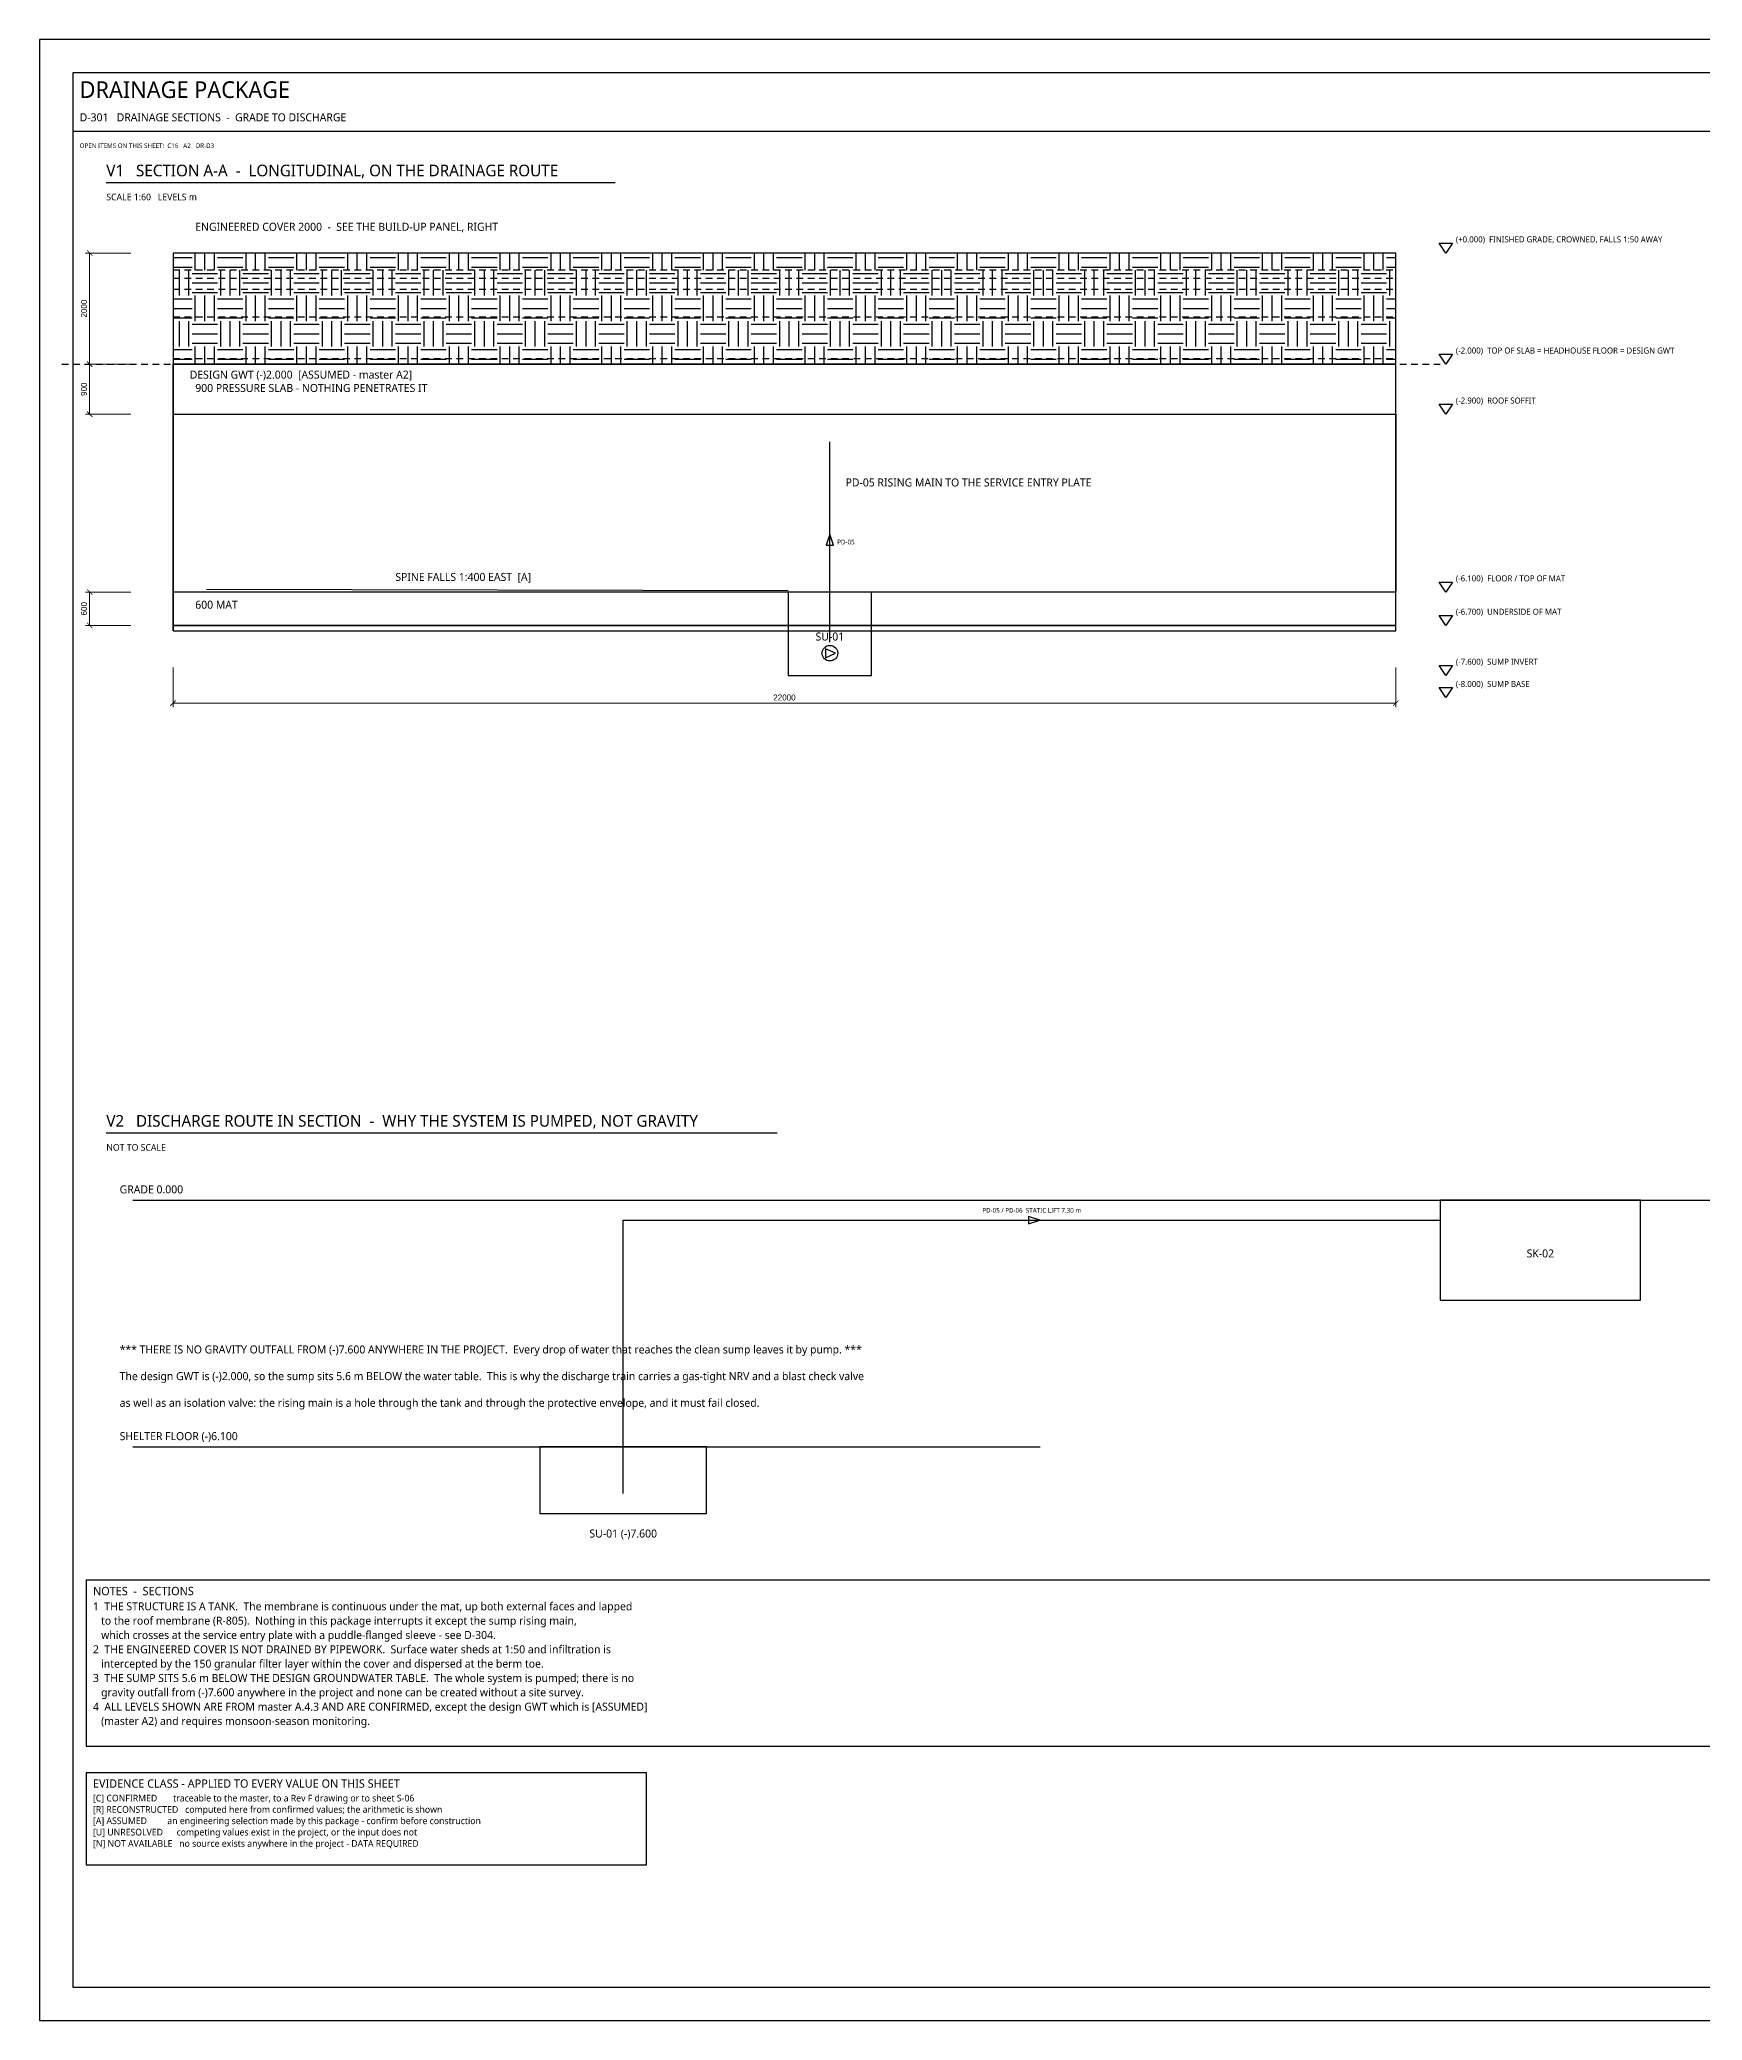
# Model space of a CAD drawing. Header units: millimetres. Extents: x 0 to 841, y 0 to 594.
# Drawn here: x 0 to 499, y 0 to 594 of the extents above; entities that cross this region are included whole.
import ezdxf
from ezdxf.enums import TextEntityAlignment as Align

# ---------------------------------------------------------------- set-up
doc = ezdxf.new("R2010")
doc.units = ezdxf.units.MM
for name, color, linetype in [('A-FIN-WET', 30, 'Continuous'), ('M-CALLOUT', 2, 'Continuous'), ('M-EXISTING', 8, 'Continuous'), ('M-FLAG', 1, 'Continuous'), ('M-STRUCT', 7, 'Continuous'), ('M-TEXT', 7, 'Continuous'), ('M-TITLE', 7, 'Continuous'), ('M-WATERPROOF', 30, 'Continuous'), ('P-DRAIN-RISING', 2, 'Continuous'), ('P-EQUIP', 2, 'Continuous'), ('P-FLOW', 1, 'Continuous'), ('S-DIM', 4, 'Continuous'), ('S-EXISTING', 8, 'Continuous'), ('S-LEVEL', 4, 'Continuous'), ('S-NOTE', 7, 'Continuous'), ('S-TEXT', 7, 'Continuous'), ('S-TITLE', 7, 'Continuous')]:
    doc.layers.add(name, color=color, linetype=linetype)
doc.styles.add('OpenSans', font='OpenSans-Regular.ttf')
doc.dimstyles.new('SC-DIM', dxfattribs={"dimtxt": 1.8, "dimasz": 1.6, "dimexe": 1.2, "dimexo": 1, "dimgap": 0.8, "dimtad": 1, "dimdec": 0, "dimblk": 'ARCHTICK', "dimcen": 2.5, "dimclrd": 4, "dimclre": 4, "dimclrt": 4, "dimazin": 3, "dimtfac": 1, "dimtmove": 0, "dimatfit": 3, "dimlwd": 13, "dimlwe": 13})

# ---------------------------------------------------------------- blocks, each defined once
blk = doc.blocks.new('PUMP')
at = {"layer": 'P-EQUIP'}
blk.add_lwpolyline([(-1.5, -1.5), (1.9, 0), (-1.5, 1.5)], close=True, dxfattribs=at)
blk.add_circle((0, 0), 2.6, dxfattribs=at)
blk = doc.blocks.new('_ARCHTICK')
at = {"color": 0, "linetype": 'BYBLOCK', "const_width": 0.15}
blk.add_lwpolyline([(-0.5, -0.5), (0.5, 0.5)], dxfattribs=at)
blk = doc.blocks.new('LEVELMK')
at = {"layer": 'S-LEVEL'}
blk.add_lwpolyline([(0, 0), (-2, 3), (2, 3), (0, 0)], close=True, dxfattribs=at)

msp = doc.modelspace()

# ---------------------------------------------------------------- hatches: boundary and pattern name
at = {"layer": 'S-EXISTING'}
h = msp.add_hatch(dxfattribs=at)
h.set_pattern_fill('EARTH', scale=1.2)
h.paths.add_polyline_path([(40, 496.667), (406.667, 496.667), (406.667, 530), (40, 530)])

# ---------------------------------------------------------------- linework, layer by layer
at = {"layer": 'A-FIN-WET'}
msp.add_lwpolyline([(50, 429.217), (224.467, 428.75)], dxfattribs=at)
at = {"layer": 'M-EXISTING'}
for p, q in [((40, 525), (42, 525)), ((43.4, 525), (45.4, 525)), ((46.8, 525), (48.8, 525)), ((50.2, 525), (52.2, 525)), ((53.6, 525), (55.6, 525)), ((57, 525), (59, 525)), ((60.4, 525), (62.4, 525)), ((63.8, 525), (65.8, 525)), ((67.2, 525), (69.2, 525)), ((70.6, 525), (72.6, 525)), ((74, 525), (76, 525)), ((77.4, 525), (79.4, 525)), ((80.8, 525), (82.8, 525)), ((84.2, 525), (86.2, 525)), ((87.6, 525), (89.6, 525)), ((91, 525), (93, 525)), ((94.4, 525), (96.4, 525)), ((97.8, 525), (99.8, 525)), ((101.2, 525), (103.2, 525)), ((104.6, 525), (106.6, 525)), ((108, 525), (110, 525)), ((111.4, 525), (113.4, 525)), ((114.8, 525), (116.8, 525)), ((118.2, 525), (120.2, 525)), ((121.6, 525), (123.6, 525)), ((125, 525), (127, 525)), ((128.4, 525), (130.4, 525)), ((131.8, 525), (133.8, 525)), ((135.2, 525), (137.2, 525)), ((138.6, 525), (140.6, 525)), ((142, 525), (144, 525)), ((145.4, 525), (147.4, 525)), ((148.8, 525), (150.8, 525)), ((152.2, 525), (154.2, 525)), ((155.6, 525), (157.6, 525)), ((159, 525), (161, 525)), ((162.4, 525), (164.4, 525)), ((165.8, 525), (167.8, 525)), ((169.2, 525), (171.2, 525)), ((172.6, 525), (174.6, 525)), ((176, 525), (178, 525)), ((179.4, 525), (181.4, 525)), ((182.8, 525), (184.8, 525)), ((186.2, 525), (188.2, 525)), ((189.6, 525), (191.6, 525)), ((193, 525), (195, 525)), ((196.4, 525), (198.4, 525)), ((199.8, 525), (201.8, 525)), ((203.2, 525), (205.2, 525)), ((206.6, 525), (208.6, 525)), ((210, 525), (212, 525)), ((213.4, 525), (215.4, 525)), ((216.8, 525), (218.8, 525)), ((220.2, 525), (222.2, 525)), ((223.6, 525), (225.6, 525)), ((227, 525), (229, 525)), ((230.4, 525), (232.4, 525)), ((233.8, 525), (235.8, 525)), ((237.2, 525), (239.2, 525)), ((240.6, 525), (242.6, 525)), ((244, 525), (246, 525)), ((247.4, 525), (249.4, 525)), ((250.8, 525), (252.8, 525)), ((254.2, 525), (256.2, 525)), ((257.6, 525), (259.6, 525)), ((261, 525), (263, 525)), ((264.4, 525), (266.4, 525)), ((267.8, 525), (269.8, 525)), ((271.2, 525), (273.2, 525)), ((274.6, 525), (276.6, 525)), ((278, 525), (280, 525)), ((281.4, 525), (283.4, 525)), ((284.8, 525), (286.8, 525)), ((288.2, 525), (290.2, 525)), ((291.6, 525), (293.6, 525)), ((295, 525), (297, 525)), ((298.4, 525), (300.4, 525)), ((301.8, 525), (303.8, 525)), ((305.2, 525), (307.2, 525)), ((308.6, 525), (310.6, 525)), ((312, 525), (314, 525)), ((315.4, 525), (317.4, 525)), ((318.8, 525), (320.8, 525)), ((322.2, 525), (324.2, 525)), ((325.6, 525), (327.6, 525)), ((329, 525), (331, 525)), ((332.4, 525), (334.4, 525)), ((335.8, 525), (337.8, 525)), ((339.2, 525), (341.2, 525)), ((342.6, 525), (344.6, 525)), ((346, 525), (348, 525)), ((349.4, 525), (351.4, 525)), ((352.8, 525), (354.8, 525)), ((356.2, 525), (358.2, 525)), ((359.6, 525), (361.6, 525)), ((363, 525), (365, 525)), ((366.4, 525), (368.4, 525)), ((369.8, 525), (371.8, 525)), ((373.2, 525), (375.2, 525)), ((376.6, 525), (378.6, 525)), ((380, 525), (382, 525)), ((383.4, 525), (385.4, 525)), ((386.8, 525), (388.8, 525)), ((390.2, 525), (392.2, 525)), ((393.6, 525), (395.6, 525)), ((397, 525), (399, 525)), ((400.4, 525), (402.4, 525)), ((403.8, 525), (405.8, 525)), ((40, 522.5), (42, 522.5)), ((40, 519.167), (42, 519.167)), ((43.4, 522.5), (45.4, 522.5)), ((43.4, 519.167), (45.4, 519.167)), ((46.8, 522.5), (48.8, 522.5)), ((46.8, 519.167), (48.8, 519.167)), ((50.2, 522.5), (52.2, 522.5)), ((50.2, 519.167), (52.2, 519.167)), ((53.6, 522.5), (55.6, 522.5)), ((53.6, 519.167), (55.6, 519.167)), ((57, 522.5), (59, 522.5)), ((57, 519.167), (59, 519.167)), ((60.4, 522.5), (62.4, 522.5)), ((60.4, 519.167), (62.4, 519.167)), ((63.8, 522.5), (65.8, 522.5)), ((63.8, 519.167), (65.8, 519.167)), ((67.2, 522.5), (69.2, 522.5)), ((67.2, 519.167), (69.2, 519.167)), ((70.6, 522.5), (72.6, 522.5)), ((70.6, 519.167), (72.6, 519.167)), ((74, 522.5), (76, 522.5)), ((74, 519.167), (76, 519.167)), ((77.4, 522.5), (79.4, 522.5)), ((77.4, 519.167), (79.4, 519.167)), ((80.8, 522.5), (82.8, 522.5)), ((80.8, 519.167), (82.8, 519.167)), ((84.2, 522.5), (86.2, 522.5)), ((84.2, 519.167), (86.2, 519.167)), ((87.6, 522.5), (89.6, 522.5)), ((87.6, 519.167), (89.6, 519.167)), ((91, 522.5), (93, 522.5)), ((91, 519.167), (93, 519.167)), ((94.4, 522.5), (96.4, 522.5)), ((94.4, 519.167), (96.4, 519.167)), ((97.8, 522.5), (99.8, 522.5)), ((97.8, 519.167), (99.8, 519.167)), ((101.2, 522.5), (103.2, 522.5)), ((101.2, 519.167), (103.2, 519.167)), ((104.6, 522.5), (106.6, 522.5)), ((104.6, 519.167), (106.6, 519.167)), ((108, 522.5), (110, 522.5)), ((108, 519.167), (110, 519.167)), ((111.4, 522.5), (113.4, 522.5)), ((111.4, 519.167), (113.4, 519.167)), ((114.8, 522.5), (116.8, 522.5)), ((114.8, 519.167), (116.8, 519.167)), ((118.2, 522.5), (120.2, 522.5)), ((118.2, 519.167), (120.2, 519.167)), ((121.6, 522.5), (123.6, 522.5)), ((121.6, 519.167), (123.6, 519.167)), ((125, 522.5), (127, 522.5)), ((125, 519.167), (127, 519.167)), ((128.4, 522.5), (130.4, 522.5)), ((128.4, 519.167), (130.4, 519.167)), ((131.8, 522.5), (133.8, 522.5)), ((131.8, 519.167), (133.8, 519.167)), ((135.2, 522.5), (137.2, 522.5)), ((135.2, 519.167), (137.2, 519.167)), ((138.6, 522.5), (140.6, 522.5)), ((138.6, 519.167), (140.6, 519.167)), ((142, 522.5), (144, 522.5)), ((142, 519.167), (144, 519.167)), ((145.4, 522.5), (147.4, 522.5)), ((145.4, 519.167), (147.4, 519.167)), ((148.8, 522.5), (150.8, 522.5)), ((148.8, 519.167), (150.8, 519.167)), ((152.2, 522.5), (154.2, 522.5)), ((152.2, 519.167), (154.2, 519.167)), ((155.6, 522.5), (157.6, 522.5)), ((155.6, 519.167), (157.6, 519.167)), ((159, 522.5), (161, 522.5)), ((159, 519.167), (161, 519.167)), ((162.4, 522.5), (164.4, 522.5)), ((162.4, 519.167), (164.4, 519.167)), ((165.8, 522.5), (167.8, 522.5)), ((165.8, 519.167), (167.8, 519.167)), ((169.2, 522.5), (171.2, 522.5)), ((169.2, 519.167), (171.2, 519.167)), ((172.6, 522.5), (174.6, 522.5)), ((172.6, 519.167), (174.6, 519.167)), ((176, 522.5), (178, 522.5)), ((176, 519.167), (178, 519.167)), ((179.4, 522.5), (181.4, 522.5)), ((179.4, 519.167), (181.4, 519.167)), ((182.8, 522.5), (184.8, 522.5)), ((182.8, 519.167), (184.8, 519.167)), ((186.2, 522.5), (188.2, 522.5)), ((186.2, 519.167), (188.2, 519.167)), ((189.6, 522.5), (191.6, 522.5)), ((189.6, 519.167), (191.6, 519.167)), ((193, 522.5), (195, 522.5)), ((193, 519.167), (195, 519.167)), ((196.4, 522.5), (198.4, 522.5)), ((196.4, 519.167), (198.4, 519.167)), ((199.8, 522.5), (201.8, 522.5)), ((199.8, 519.167), (201.8, 519.167)), ((203.2, 522.5), (205.2, 522.5)), ((203.2, 519.167), (205.2, 519.167)), ((206.6, 522.5), (208.6, 522.5)), ((206.6, 519.167), (208.6, 519.167)), ((210, 522.5), (212, 522.5)), ((210, 519.167), (212, 519.167)), ((213.4, 522.5), (215.4, 522.5)), ((213.4, 519.167), (215.4, 519.167)), ((216.8, 522.5), (218.8, 522.5)), ((216.8, 519.167), (218.8, 519.167)), ((220.2, 522.5), (222.2, 522.5)), ((220.2, 519.167), (222.2, 519.167)), ((223.6, 522.5), (225.6, 522.5)), ((223.6, 519.167), (225.6, 519.167)), ((227, 522.5), (229, 522.5)), ((227, 519.167), (229, 519.167)), ((230.4, 522.5), (232.4, 522.5)), ((230.4, 519.167), (232.4, 519.167)), ((233.8, 522.5), (235.8, 522.5)), ((233.8, 519.167), (235.8, 519.167)), ((237.2, 522.5), (239.2, 522.5)), ((237.2, 519.167), (239.2, 519.167)), ((240.6, 522.5), (242.6, 522.5)), ((240.6, 519.167), (242.6, 519.167)), ((244, 522.5), (246, 522.5)), ((244, 519.167), (246, 519.167)), ((247.4, 522.5), (249.4, 522.5)), ((247.4, 519.167), (249.4, 519.167)), ((250.8, 522.5), (252.8, 522.5)), ((250.8, 519.167), (252.8, 519.167)), ((254.2, 522.5), (256.2, 522.5)), ((254.2, 519.167), (256.2, 519.167)), ((257.6, 522.5), (259.6, 522.5)), ((257.6, 519.167), (259.6, 519.167)), ((261, 522.5), (263, 522.5)), ((261, 519.167), (263, 519.167)), ((264.4, 522.5), (266.4, 522.5)), ((264.4, 519.167), (266.4, 519.167)), ((267.8, 522.5), (269.8, 522.5)), ((267.8, 519.167), (269.8, 519.167)), ((271.2, 522.5), (273.2, 522.5)), ((271.2, 519.167), (273.2, 519.167)), ((274.6, 522.5), (276.6, 522.5)), ((274.6, 519.167), (276.6, 519.167)), ((278, 522.5), (280, 522.5)), ((278, 519.167), (280, 519.167)), ((281.4, 522.5), (283.4, 522.5)), ((281.4, 519.167), (283.4, 519.167)), ((284.8, 522.5), (286.8, 522.5)), ((284.8, 519.167), (286.8, 519.167)), ((288.2, 522.5), (290.2, 522.5)), ((288.2, 519.167), (290.2, 519.167)), ((291.6, 522.5), (293.6, 522.5)), ((291.6, 519.167), (293.6, 519.167)), ((295, 522.5), (297, 522.5)), ((295, 519.167), (297, 519.167)), ((298.4, 522.5), (300.4, 522.5)), ((298.4, 519.167), (300.4, 519.167)), ((301.8, 522.5), (303.8, 522.5)), ((301.8, 519.167), (303.8, 519.167)), ((305.2, 522.5), (307.2, 522.5)), ((305.2, 519.167), (307.2, 519.167)), ((308.6, 522.5), (310.6, 522.5)), ((308.6, 519.167), (310.6, 519.167)), ((312, 522.5), (314, 522.5)), ((312, 519.167), (314, 519.167)), ((315.4, 522.5), (317.4, 522.5)), ((315.4, 519.167), (317.4, 519.167)), ((318.8, 522.5), (320.8, 522.5)), ((318.8, 519.167), (320.8, 519.167)), ((322.2, 522.5), (324.2, 522.5)), ((322.2, 519.167), (324.2, 519.167)), ((325.6, 522.5), (327.6, 522.5)), ((325.6, 519.167), (327.6, 519.167)), ((329, 522.5), (331, 522.5)), ((329, 519.167), (331, 519.167)), ((332.4, 522.5), (334.4, 522.5)), ((332.4, 519.167), (334.4, 519.167)), ((335.8, 522.5), (337.8, 522.5)), ((335.8, 519.167), (337.8, 519.167)), ((339.2, 522.5), (341.2, 522.5)), ((339.2, 519.167), (341.2, 519.167)), ((342.6, 522.5), (344.6, 522.5)), ((342.6, 519.167), (344.6, 519.167)), ((346, 522.5), (348, 522.5)), ((346, 519.167), (348, 519.167)), ((349.4, 522.5), (351.4, 522.5)), ((349.4, 519.167), (351.4, 519.167)), ((352.8, 522.5), (354.8, 522.5)), ((352.8, 519.167), (354.8, 519.167)), ((356.2, 522.5), (358.2, 522.5)), ((356.2, 519.167), (358.2, 519.167)), ((359.6, 522.5), (361.6, 522.5)), ((359.6, 519.167), (361.6, 519.167)), ((363, 522.5), (365, 522.5)), ((363, 519.167), (365, 519.167)), ((366.4, 522.5), (368.4, 522.5)), ((366.4, 519.167), (368.4, 519.167)), ((369.8, 522.5), (371.8, 522.5)), ((369.8, 519.167), (371.8, 519.167)), ((373.2, 522.5), (375.2, 522.5)), ((373.2, 519.167), (375.2, 519.167)), ((376.6, 522.5), (378.6, 522.5)), ((376.6, 519.167), (378.6, 519.167)), ((380, 522.5), (382, 522.5)), ((380, 519.167), (382, 519.167)), ((383.4, 522.5), (385.4, 522.5)), ((383.4, 519.167), (385.4, 519.167)), ((386.8, 522.5), (388.8, 522.5)), ((386.8, 519.167), (388.8, 519.167)), ((390.2, 522.5), (392.2, 522.5)), ((390.2, 519.167), (392.2, 519.167)), ((393.6, 522.5), (395.6, 522.5)), ((393.6, 519.167), (395.6, 519.167)), ((397, 522.5), (399, 522.5)), ((397, 519.167), (399, 519.167)), ((400.4, 522.5), (402.4, 522.5)), ((400.4, 519.167), (402.4, 519.167)), ((403.8, 522.5), (405.8, 522.5)), ((403.8, 519.167), (405.8, 519.167)), ((40, 510.833), (42, 510.833)), ((43.4, 510.833), (45.4, 510.833)), ((46.8, 510.833), (48.8, 510.833)), ((50.2, 510.833), (52.2, 510.833)), ((53.6, 510.833), (55.6, 510.833)), ((57, 510.833), (59, 510.833)), ((60.4, 510.833), (62.4, 510.833)), ((63.8, 510.833), (65.8, 510.833)), ((67.2, 510.833), (69.2, 510.833)), ((70.6, 510.833), (72.6, 510.833)), ((74, 510.833), (76, 510.833)), ((77.4, 510.833), (79.4, 510.833)), ((80.8, 510.833), (82.8, 510.833)), ((84.2, 510.833), (86.2, 510.833)), ((87.6, 510.833), (89.6, 510.833)), ((91, 510.833), (93, 510.833)), ((94.4, 510.833), (96.4, 510.833)), ((97.8, 510.833), (99.8, 510.833)), ((101.2, 510.833), (103.2, 510.833)), ((104.6, 510.833), (106.6, 510.833)), ((108, 510.833), (110, 510.833)), ((111.4, 510.833), (113.4, 510.833)), ((114.8, 510.833), (116.8, 510.833)), ((118.2, 510.833), (120.2, 510.833)), ((121.6, 510.833), (123.6, 510.833)), ((125, 510.833), (127, 510.833)), ((128.4, 510.833), (130.4, 510.833)), ((131.8, 510.833), (133.8, 510.833)), ((135.2, 510.833), (137.2, 510.833)), ((138.6, 510.833), (140.6, 510.833)), ((142, 510.833), (144, 510.833)), ((145.4, 510.833), (147.4, 510.833)), ((148.8, 510.833), (150.8, 510.833)), ((152.2, 510.833), (154.2, 510.833)), ((155.6, 510.833), (157.6, 510.833)), ((159, 510.833), (161, 510.833)), ((162.4, 510.833), (164.4, 510.833)), ((165.8, 510.833), (167.8, 510.833)), ((169.2, 510.833), (171.2, 510.833)), ((172.6, 510.833), (174.6, 510.833)), ((176, 510.833), (178, 510.833)), ((179.4, 510.833), (181.4, 510.833)), ((182.8, 510.833), (184.8, 510.833)), ((186.2, 510.833), (188.2, 510.833)), ((189.6, 510.833), (191.6, 510.833)), ((193, 510.833), (195, 510.833)), ((196.4, 510.833), (198.4, 510.833)), ((199.8, 510.833), (201.8, 510.833)), ((203.2, 510.833), (205.2, 510.833)), ((206.6, 510.833), (208.6, 510.833)), ((210, 510.833), (212, 510.833)), ((213.4, 510.833), (215.4, 510.833)), ((216.8, 510.833), (218.8, 510.833)), ((220.2, 510.833), (222.2, 510.833)), ((223.6, 510.833), (225.6, 510.833)), ((227, 510.833), (229, 510.833)), ((230.4, 510.833), (232.4, 510.833)), ((233.8, 510.833), (235.8, 510.833)), ((237.2, 510.833), (239.2, 510.833)), ((240.6, 510.833), (242.6, 510.833)), ((244, 510.833), (246, 510.833)), ((247.4, 510.833), (249.4, 510.833)), ((250.8, 510.833), (252.8, 510.833)), ((254.2, 510.833), (256.2, 510.833)), ((257.6, 510.833), (259.6, 510.833)), ((261, 510.833), (263, 510.833)), ((264.4, 510.833), (266.4, 510.833)), ((267.8, 510.833), (269.8, 510.833)), ((271.2, 510.833), (273.2, 510.833)), ((274.6, 510.833), (276.6, 510.833)), ((278, 510.833), (280, 510.833)), ((281.4, 510.833), (283.4, 510.833)), ((284.8, 510.833), (286.8, 510.833)), ((288.2, 510.833), (290.2, 510.833)), ((291.6, 510.833), (293.6, 510.833)), ((295, 510.833), (297, 510.833)), ((298.4, 510.833), (300.4, 510.833)), ((301.8, 510.833), (303.8, 510.833)), ((305.2, 510.833), (307.2, 510.833)), ((308.6, 510.833), (310.6, 510.833)), ((312, 510.833), (314, 510.833)), ((315.4, 510.833), (317.4, 510.833)), ((318.8, 510.833), (320.8, 510.833)), ((322.2, 510.833), (324.2, 510.833)), ((325.6, 510.833), (327.6, 510.833)), ((329, 510.833), (331, 510.833)), ((332.4, 510.833), (334.4, 510.833)), ((335.8, 510.833), (337.8, 510.833)), ((339.2, 510.833), (341.2, 510.833)), ((342.6, 510.833), (344.6, 510.833)), ((346, 510.833), (348, 510.833)), ((349.4, 510.833), (351.4, 510.833)), ((352.8, 510.833), (354.8, 510.833)), ((356.2, 510.833), (358.2, 510.833)), ((359.6, 510.833), (361.6, 510.833)), ((363, 510.833), (365, 510.833)), ((366.4, 510.833), (368.4, 510.833)), ((369.8, 510.833), (371.8, 510.833)), ((373.2, 510.833), (375.2, 510.833)), ((376.6, 510.833), (378.6, 510.833)), ((380, 510.833), (382, 510.833)), ((383.4, 510.833), (385.4, 510.833)), ((386.8, 510.833), (388.8, 510.833)), ((390.2, 510.833), (392.2, 510.833)), ((393.6, 510.833), (395.6, 510.833)), ((397, 510.833), (399, 510.833)), ((400.4, 510.833), (402.4, 510.833)), ((403.8, 510.833), (405.8, 510.833)), ((40, 498.333), (42, 498.333)), ((40, 496.667), (42, 496.667)), ((43.4, 498.333), (45.4, 498.333)), ((43.4, 496.667), (45.4, 496.667)), ((46.8, 498.333), (48.8, 498.333)), ((46.8, 496.667), (48.8, 496.667)), ((50.2, 498.333), (52.2, 498.333)), ((50.2, 496.667), (52.2, 496.667)), ((53.6, 498.333), (55.6, 498.333)), ((53.6, 496.667), (55.6, 496.667)), ((57, 498.333), (59, 498.333)), ((57, 496.667), (59, 496.667)), ((60.4, 498.333), (62.4, 498.333)), ((60.4, 496.667), (62.4, 496.667)), ((63.8, 498.333), (65.8, 498.333)), ((63.8, 496.667), (65.8, 496.667)), ((67.2, 498.333), (69.2, 498.333)), ((67.2, 496.667), (69.2, 496.667)), ((70.6, 498.333), (72.6, 498.333)), ((70.6, 496.667), (72.6, 496.667)), ((74, 498.333), (76, 498.333)), ((74, 496.667), (76, 496.667)), ((77.4, 498.333), (79.4, 498.333)), ((77.4, 496.667), (79.4, 496.667)), ((80.8, 498.333), (82.8, 498.333)), ((80.8, 496.667), (82.8, 496.667)), ((84.2, 498.333), (86.2, 498.333)), ((84.2, 496.667), (86.2, 496.667)), ((87.6, 498.333), (89.6, 498.333)), ((87.6, 496.667), (89.6, 496.667)), ((91, 498.333), (93, 498.333)), ((91, 496.667), (93, 496.667)), ((94.4, 498.333), (96.4, 498.333)), ((94.4, 496.667), (96.4, 496.667)), ((97.8, 498.333), (99.8, 498.333)), ((97.8, 496.667), (99.8, 496.667)), ((101.2, 498.333), (103.2, 498.333)), ((101.2, 496.667), (103.2, 496.667)), ((104.6, 498.333), (106.6, 498.333)), ((104.6, 496.667), (106.6, 496.667)), ((108, 498.333), (110, 498.333)), ((108, 496.667), (110, 496.667)), ((111.4, 498.333), (113.4, 498.333)), ((111.4, 496.667), (113.4, 496.667)), ((114.8, 498.333), (116.8, 498.333)), ((114.8, 496.667), (116.8, 496.667)), ((118.2, 498.333), (120.2, 498.333)), ((118.2, 496.667), (120.2, 496.667)), ((121.6, 498.333), (123.6, 498.333)), ((121.6, 496.667), (123.6, 496.667)), ((125, 498.333), (127, 498.333)), ((125, 496.667), (127, 496.667)), ((128.4, 498.333), (130.4, 498.333)), ((128.4, 496.667), (130.4, 496.667)), ((131.8, 498.333), (133.8, 498.333)), ((131.8, 496.667), (133.8, 496.667)), ((135.2, 498.333), (137.2, 498.333)), ((135.2, 496.667), (137.2, 496.667)), ((138.6, 498.333), (140.6, 498.333)), ((138.6, 496.667), (140.6, 496.667)), ((142, 498.333), (144, 498.333)), ((142, 496.667), (144, 496.667)), ((145.4, 498.333), (147.4, 498.333)), ((145.4, 496.667), (147.4, 496.667)), ((148.8, 498.333), (150.8, 498.333)), ((148.8, 496.667), (150.8, 496.667)), ((152.2, 498.333), (154.2, 498.333)), ((152.2, 496.667), (154.2, 496.667)), ((155.6, 498.333), (157.6, 498.333)), ((155.6, 496.667), (157.6, 496.667)), ((159, 498.333), (161, 498.333)), ((159, 496.667), (161, 496.667)), ((162.4, 498.333), (164.4, 498.333)), ((162.4, 496.667), (164.4, 496.667)), ((165.8, 498.333), (167.8, 498.333)), ((165.8, 496.667), (167.8, 496.667)), ((169.2, 498.333), (171.2, 498.333)), ((169.2, 496.667), (171.2, 496.667)), ((172.6, 498.333), (174.6, 498.333)), ((172.6, 496.667), (174.6, 496.667)), ((176, 498.333), (178, 498.333)), ((176, 496.667), (178, 496.667)), ((179.4, 498.333), (181.4, 498.333)), ((179.4, 496.667), (181.4, 496.667)), ((182.8, 498.333), (184.8, 498.333)), ((182.8, 496.667), (184.8, 496.667)), ((186.2, 498.333), (188.2, 498.333)), ((186.2, 496.667), (188.2, 496.667)), ((189.6, 498.333), (191.6, 498.333)), ((189.6, 496.667), (191.6, 496.667)), ((193, 498.333), (195, 498.333)), ((193, 496.667), (195, 496.667)), ((196.4, 498.333), (198.4, 498.333)), ((196.4, 496.667), (198.4, 496.667)), ((199.8, 498.333), (201.8, 498.333)), ((199.8, 496.667), (201.8, 496.667)), ((203.2, 498.333), (205.2, 498.333)), ((203.2, 496.667), (205.2, 496.667)), ((206.6, 498.333), (208.6, 498.333)), ((206.6, 496.667), (208.6, 496.667)), ((210, 498.333), (212, 498.333)), ((210, 496.667), (212, 496.667)), ((213.4, 498.333), (215.4, 498.333)), ((213.4, 496.667), (215.4, 496.667)), ((216.8, 498.333), (218.8, 498.333)), ((216.8, 496.667), (218.8, 496.667)), ((220.2, 498.333), (222.2, 498.333)), ((220.2, 496.667), (222.2, 496.667)), ((223.6, 498.333), (225.6, 498.333)), ((223.6, 496.667), (225.6, 496.667)), ((227, 498.333), (229, 498.333)), ((227, 496.667), (229, 496.667)), ((230.4, 498.333), (232.4, 498.333)), ((230.4, 496.667), (232.4, 496.667)), ((233.8, 498.333), (235.8, 498.333)), ((233.8, 496.667), (235.8, 496.667)), ((237.2, 498.333), (239.2, 498.333)), ((237.2, 496.667), (239.2, 496.667)), ((240.6, 498.333), (242.6, 498.333)), ((240.6, 496.667), (242.6, 496.667)), ((244, 498.333), (246, 498.333)), ((244, 496.667), (246, 496.667)), ((247.4, 498.333), (249.4, 498.333)), ((247.4, 496.667), (249.4, 496.667)), ((250.8, 498.333), (252.8, 498.333)), ((250.8, 496.667), (252.8, 496.667)), ((254.2, 498.333), (256.2, 498.333)), ((254.2, 496.667), (256.2, 496.667)), ((257.6, 498.333), (259.6, 498.333)), ((257.6, 496.667), (259.6, 496.667)), ((261, 498.333), (263, 498.333)), ((261, 496.667), (263, 496.667)), ((264.4, 498.333), (266.4, 498.333)), ((264.4, 496.667), (266.4, 496.667)), ((267.8, 498.333), (269.8, 498.333)), ((267.8, 496.667), (269.8, 496.667)), ((271.2, 498.333), (273.2, 498.333)), ((271.2, 496.667), (273.2, 496.667)), ((274.6, 498.333), (276.6, 498.333)), ((274.6, 496.667), (276.6, 496.667)), ((278, 498.333), (280, 498.333)), ((278, 496.667), (280, 496.667)), ((281.4, 498.333), (283.4, 498.333)), ((281.4, 496.667), (283.4, 496.667)), ((284.8, 498.333), (286.8, 498.333)), ((284.8, 496.667), (286.8, 496.667)), ((288.2, 498.333), (290.2, 498.333)), ((288.2, 496.667), (290.2, 496.667)), ((291.6, 498.333), (293.6, 498.333)), ((291.6, 496.667), (293.6, 496.667)), ((295, 498.333), (297, 498.333)), ((295, 496.667), (297, 496.667)), ((298.4, 498.333), (300.4, 498.333)), ((298.4, 496.667), (300.4, 496.667)), ((301.8, 498.333), (303.8, 498.333)), ((301.8, 496.667), (303.8, 496.667)), ((305.2, 498.333), (307.2, 498.333)), ((305.2, 496.667), (307.2, 496.667)), ((308.6, 498.333), (310.6, 498.333)), ((308.6, 496.667), (310.6, 496.667)), ((312, 498.333), (314, 498.333)), ((312, 496.667), (314, 496.667)), ((315.4, 498.333), (317.4, 498.333)), ((315.4, 496.667), (317.4, 496.667)), ((318.8, 498.333), (320.8, 498.333)), ((318.8, 496.667), (320.8, 496.667)), ((322.2, 498.333), (324.2, 498.333)), ((322.2, 496.667), (324.2, 496.667)), ((325.6, 498.333), (327.6, 498.333)), ((325.6, 496.667), (327.6, 496.667)), ((329, 498.333), (331, 498.333)), ((329, 496.667), (331, 496.667)), ((332.4, 498.333), (334.4, 498.333)), ((332.4, 496.667), (334.4, 496.667)), ((335.8, 498.333), (337.8, 498.333)), ((335.8, 496.667), (337.8, 496.667)), ((339.2, 498.333), (341.2, 498.333)), ((339.2, 496.667), (341.2, 496.667)), ((342.6, 498.333), (344.6, 498.333)), ((342.6, 496.667), (344.6, 496.667)), ((346, 498.333), (348, 498.333)), ((346, 496.667), (348, 496.667)), ((349.4, 498.333), (351.4, 498.333)), ((349.4, 496.667), (351.4, 496.667)), ((352.8, 498.333), (354.8, 498.333)), ((352.8, 496.667), (354.8, 496.667)), ((356.2, 498.333), (358.2, 498.333)), ((356.2, 496.667), (358.2, 496.667)), ((359.6, 498.333), (361.6, 498.333)), ((359.6, 496.667), (361.6, 496.667)), ((363, 498.333), (365, 498.333)), ((363, 496.667), (365, 496.667)), ((366.4, 498.333), (368.4, 498.333)), ((366.4, 496.667), (368.4, 496.667)), ((369.8, 498.333), (371.8, 498.333)), ((369.8, 496.667), (371.8, 496.667)), ((373.2, 498.333), (375.2, 498.333)), ((373.2, 496.667), (375.2, 496.667)), ((376.6, 498.333), (378.6, 498.333)), ((376.6, 496.667), (378.6, 496.667)), ((380, 498.333), (382, 498.333)), ((380, 496.667), (382, 496.667)), ((383.4, 498.333), (385.4, 498.333)), ((383.4, 496.667), (385.4, 496.667)), ((386.8, 498.333), (388.8, 498.333)), ((386.8, 496.667), (388.8, 496.667)), ((390.2, 498.333), (392.2, 498.333)), ((390.2, 496.667), (392.2, 496.667)), ((393.6, 498.333), (395.6, 498.333)), ((393.6, 496.667), (395.6, 496.667)), ((397, 498.333), (399, 498.333)), ((397, 496.667), (399, 496.667)), ((400.4, 498.333), (402.4, 498.333)), ((400.4, 496.667), (402.4, 496.667)), ((403.8, 498.333), (405.8, 498.333)), ((403.8, 496.667), (405.8, 496.667)), ((28, 246), (620, 246))]:
    msp.add_line(p, q, dxfattribs=at)
for points in [[(40, 496.667), (406.667, 496.667), (406.667, 530), (40, 530)], [(40, 416.667), (406.667, 416.667), (406.667, 418.333), (40, 418.333)]]:
    msp.add_lwpolyline(points, close=True, dxfattribs=at)
at = {"layer": 'M-STRUCT'}
for p, q in [((40, 481.667), (40, 428.333)), ((406.667, 481.667), (406.667, 428.333)), ((28, 172), (300, 172))]:
    msp.add_line(p, q, dxfattribs=at)
for points in [[(40, 481.667), (406.667, 481.667), (406.667, 496.667), (40, 496.667)], [(40, 418.333), (406.667, 418.333), (406.667, 428.333), (40, 428.333)]]:
    msp.add_lwpolyline(points, close=True, dxfattribs=at)
at = {"layer": 'M-TITLE'}
msp.add_line((10, 566.5), (831, 566.5), dxfattribs=at)
at = {"layer": 'M-WATERPROOF'}
for p, q in [((6.667, 496.667), (8.667, 496.667)), ((10.067, 496.667), (12.067, 496.667)), ((13.467, 496.667), (15.467, 496.667)), ((16.867, 496.667), (18.867, 496.667)), ((20.267, 496.667), (22.267, 496.667)), ((23.667, 496.667), (25.667, 496.667)), ((27.067, 496.667), (29.067, 496.667)), ((30.467, 496.667), (32.467, 496.667)), ((33.867, 496.667), (35.867, 496.667)), ((37.267, 496.667), (39.267, 496.667)), ((40, 416.667), (40, 496.667)), ((40.667, 496.667), (42.667, 496.667)), ((44.067, 496.667), (46.067, 496.667)), ((47.467, 496.667), (49.467, 496.667)), ((50.867, 496.667), (52.867, 496.667)), ((54.267, 496.667), (56.267, 496.667)), ((57.667, 496.667), (59.667, 496.667)), ((61.067, 496.667), (63.067, 496.667)), ((64.467, 496.667), (66.467, 496.667)), ((67.867, 496.667), (69.867, 496.667)), ((71.267, 496.667), (73.267, 496.667)), ((74.667, 496.667), (76.667, 496.667)), ((78.067, 496.667), (80.067, 496.667)), ((81.467, 496.667), (83.467, 496.667)), ((84.867, 496.667), (86.867, 496.667)), ((88.267, 496.667), (90.267, 496.667)), ((91.667, 496.667), (93.667, 496.667)), ((95.067, 496.667), (97.067, 496.667)), ((98.467, 496.667), (100.467, 496.667)), ((101.867, 496.667), (103.867, 496.667)), ((105.267, 496.667), (107.267, 496.667)), ((108.667, 496.667), (110.667, 496.667)), ((112.067, 496.667), (114.067, 496.667)), ((115.467, 496.667), (117.467, 496.667)), ((118.867, 496.667), (120.867, 496.667)), ((122.267, 496.667), (124.267, 496.667)), ((125.667, 496.667), (127.667, 496.667)), ((129.067, 496.667), (131.067, 496.667)), ((132.467, 496.667), (134.467, 496.667)), ((135.867, 496.667), (137.867, 496.667)), ((139.267, 496.667), (141.267, 496.667)), ((142.667, 496.667), (144.667, 496.667)), ((146.067, 496.667), (148.067, 496.667)), ((149.467, 496.667), (151.467, 496.667)), ((152.867, 496.667), (154.867, 496.667)), ((156.267, 496.667), (158.267, 496.667)), ((159.667, 496.667), (161.667, 496.667)), ((163.067, 496.667), (165.067, 496.667)), ((166.467, 496.667), (168.467, 496.667)), ((169.867, 496.667), (171.867, 496.667)), ((173.267, 496.667), (175.267, 496.667)), ((176.667, 496.667), (178.667, 496.667)), ((180.067, 496.667), (182.067, 496.667)), ((183.467, 496.667), (185.467, 496.667)), ((186.867, 496.667), (188.867, 496.667)), ((190.267, 496.667), (192.267, 496.667)), ((193.667, 496.667), (195.667, 496.667)), ((197.067, 496.667), (199.067, 496.667)), ((200.467, 496.667), (202.467, 496.667)), ((203.867, 496.667), (205.867, 496.667)), ((207.267, 496.667), (209.267, 496.667)), ((210.667, 496.667), (212.667, 496.667)), ((214.067, 496.667), (216.067, 496.667)), ((217.467, 496.667), (219.467, 496.667)), ((220.867, 496.667), (222.867, 496.667)), ((224.267, 496.667), (226.267, 496.667)), ((227.667, 496.667), (229.667, 496.667)), ((231.067, 496.667), (233.067, 496.667)), ((234.467, 496.667), (236.467, 496.667)), ((237.867, 496.667), (239.867, 496.667)), ((241.267, 496.667), (243.267, 496.667)), ((244.667, 496.667), (246.667, 496.667)), ((248.067, 496.667), (250.067, 496.667)), ((251.467, 496.667), (253.467, 496.667)), ((254.867, 496.667), (256.867, 496.667)), ((258.267, 496.667), (260.267, 496.667)), ((261.667, 496.667), (263.667, 496.667)), ((265.067, 496.667), (267.067, 496.667)), ((268.467, 496.667), (270.467, 496.667)), ((271.867, 496.667), (273.867, 496.667)), ((275.267, 496.667), (277.267, 496.667)), ((278.667, 496.667), (280.667, 496.667)), ((282.067, 496.667), (284.067, 496.667)), ((285.467, 496.667), (287.467, 496.667)), ((288.867, 496.667), (290.867, 496.667)), ((292.267, 496.667), (294.267, 496.667)), ((295.667, 496.667), (297.667, 496.667)), ((299.067, 496.667), (301.067, 496.667)), ((302.467, 496.667), (304.467, 496.667)), ((305.867, 496.667), (307.867, 496.667)), ((309.267, 496.667), (311.267, 496.667)), ((312.667, 496.667), (314.667, 496.667)), ((316.067, 496.667), (318.067, 496.667)), ((319.467, 496.667), (321.467, 496.667)), ((322.867, 496.667), (324.867, 496.667)), ((326.267, 496.667), (328.267, 496.667)), ((329.667, 496.667), (331.667, 496.667)), ((333.067, 496.667), (335.067, 496.667)), ((336.467, 496.667), (338.467, 496.667)), ((339.867, 496.667), (341.867, 496.667)), ((343.267, 496.667), (345.267, 496.667)), ((346.667, 496.667), (348.667, 496.667)), ((350.067, 496.667), (352.067, 496.667)), ((353.467, 496.667), (355.467, 496.667)), ((356.867, 496.667), (358.867, 496.667)), ((360.267, 496.667), (362.267, 496.667)), ((363.667, 496.667), (365.667, 496.667)), ((367.067, 496.667), (369.067, 496.667)), ((370.467, 496.667), (372.467, 496.667)), ((373.867, 496.667), (375.867, 496.667)), ((377.267, 496.667), (379.267, 496.667)), ((380.667, 496.667), (382.667, 496.667)), ((384.067, 496.667), (386.067, 496.667)), ((387.467, 496.667), (389.467, 496.667)), ((390.867, 496.667), (392.867, 496.667)), ((394.267, 496.667), (396.267, 496.667)), ((397.667, 496.667), (399.667, 496.667)), ((401.067, 496.667), (403.067, 496.667)), ((404.467, 496.667), (406.467, 496.667)), ((406.667, 416.667), (406.667, 496.667)), ((407.867, 496.667), (409.867, 496.667)), ((411.267, 496.667), (413.267, 496.667)), ((414.667, 496.667), (416.667, 496.667)), ((418.067, 496.667), (420, 496.667)), ((40, 416.667), (406.667, 416.667))]:
    msp.add_line(p, q, dxfattribs=at)
at = {"layer": 'P-DRAIN-RISING'}
for points in [[(236.967, 413.333), (236.967, 473.333)], [(175, 158), (175, 240), (420, 240)]]:
    msp.add_lwpolyline(points, dxfattribs=at)
at = {"layer": 'P-EQUIP'}
for points in [[(224.467, 403.333), (249.467, 403.333), (249.467, 428.333), (224.467, 428.333)], [(420, 216), (480, 216), (480, 246), (420, 246)], [(150, 152), (200, 152), (200, 172), (150, 172)]]:
    msp.add_lwpolyline(points, close=True, dxfattribs=at)
at = {"layer": 'P-FLOW'}
for points in [[(236.967, 445.733), (235.887, 442.373), (238.047, 442.373)], [(299.9, 240), (296.54, 241.08), (296.54, 238.92)]]:
    msp.add_lwpolyline(points, close=True, dxfattribs=at)
at = {"layer": 'S-TITLE'}
for p, q in [((20, 551.2), (172.561, 551.2)), ((20, 266.2), (221.12, 266.2))]:
    msp.add_line(p, q, dxfattribs=at)
for points in [[(0, 0), (841, 0), (841, 594), (0, 594)], [(10, 10), (831, 10), (831, 584), (10, 584)], [(14, 82.275), (634, 82.275), (634, 132), (14, 132)], [(14, 46.65), (182, 46.65), (182, 74.275), (14, 74.275)]]:
    msp.add_lwpolyline(points, close=True, dxfattribs=at)

# ---------------------------------------------------------------- block references
at = {"xscale": 0.9, "yscale": 0.9}
msp.add_blockref('PUMP', (236.967, 410), dxfattribs=at)
at = {"layer": 'S-LEVEL'}
for p in [(421.667, 530), (421.667, 496.667), (421.667, 481.667), (421.667, 428.333), (421.667, 418.333), (421.667, 403.333), (421.667, 396.667)]:
    msp.add_blockref('LEVELMK', p, dxfattribs=at)

# ---------------------------------------------------------------- texts
at = {"layer": 'A-FIN-WET', "style": 'OpenSans'}
msp.add_text('SPINE FALLS 1:400 EAST  [A]', height=2.4, dxfattribs=at).set_placement((106.667, 431.667))
at = {"layer": 'M-CALLOUT', "style": 'OpenSans'}
msp.add_text('PD-05', height=1.4, dxfattribs=at).set_placement((239.167, 443.333), align=Align.MIDDLE_LEFT)
msp.add_text('PD-05 / PD-06  STATIC LIFT 7.30 m', height=1.4, dxfattribs=at).set_placement((297.5, 241.8), align=Align.BOTTOM_CENTER)
at = {"layer": 'M-EXISTING', "style": 'OpenSans'}
for s, p in [('ENGINEERED COVER 2000  -  SEE THE BUILD-UP PANEL, RIGHT', (46.667, 536.667)), ('GRADE 0.000', (24, 248))]:
    msp.add_text(s, height=2.4, dxfattribs=at).set_placement(p)
at = {"layer": 'M-FLAG', "style": 'OpenSans'}
for s, height, p in [('OPEN ITEMS ON THIS SHEET:  C16   A2   DR-D3', 1.4, (12, 561.5)), ('*** THERE IS NO GRAVITY OUTFALL FROM (-)7.600 ANYWHERE IN THE PROJECT.  Every drop of water that reaches the clean sump leaves it by pump. ***', 2.4, (24, 200))]:
    msp.add_text(s, height=height, dxfattribs=at).set_placement(p)
at = {"layer": 'M-STRUCT', "style": 'OpenSans'}
for s, p in [('900 PRESSURE SLAB - NOTHING PENETRATES IT', (46.667, 488.333)), ('600 MAT', (46.667, 423.333)), ('SHELTER FLOOR (-)6.100', (24, 174))]:
    msp.add_text(s, height=2.4, dxfattribs=at).set_placement(p)
at = {"layer": 'M-TEXT', "style": 'OpenSans'}
for s, p in [('The design GWT is (-)2.000, so the sump sits 5.6 m BELOW the water table.  This is why the discharge train carries a gas-tight NRV and a blast check valve', (24, 192)), ('as well as an isolation valve: the rising main is a hole through the tank and through the protective envelope, and it must fail closed.', (24, 184))]:
    msp.add_text(s, height=2.4, dxfattribs=at).set_placement(p)
at = {"layer": 'M-TITLE', "style": 'OpenSans'}
for s, height, p in [('DRAINAGE PACKAGE', 5, (12, 576.5)), ('D-301   DRAINAGE SECTIONS  -  GRADE TO DISCHARGE', 2.4, (12, 569.5))]:
    msp.add_text(s, height=height, dxfattribs=at).set_placement(p)
at = {"layer": 'M-WATERPROOF', "style": 'OpenSans'}
msp.add_text('DESIGN GWT (-)2.000  [ASSUMED - master A2]', height=2.4, dxfattribs=at).set_placement((45, 492.333))
at = {"layer": 'P-DRAIN-RISING', "style": 'OpenSans'}
msp.add_text('PD-05 RISING MAIN TO THE SERVICE ENTRY PLATE', height=2.4, dxfattribs=at).set_placement((241.667, 460))
at = {"layer": 'P-EQUIP', "style": 'OpenSans'}
for s, p in [('SU-01', (236.967, 415)), ('SK-02', (450, 230)), ('SU-01 (-)7.600', (175, 146))]:
    msp.add_text(s, height=2.4, dxfattribs=at).set_placement(p, align=Align.MIDDLE_CENTER)
at = {"layer": 'S-LEVEL', "style": 'OpenSans'}
for s, p in [('(+0.000)  FINISHED GRADE, CROWNED, FALLS 1:50 AWAY', (424.667, 533.2)), ('(-2.000)  TOP OF SLAB = HEADHOUSE FLOOR = DESIGN GWT', (424.667, 499.867)), ('(-2.900)  ROOF SOFFIT', (424.667, 484.867)), ('(-6.100)  FLOOR / TOP OF MAT', (424.667, 431.533)), ('(-6.700)  UNDERSIDE OF MAT', (424.667, 421.533)), ('(-7.600)  SUMP INVERT', (424.667, 406.533)), ('(-8.000)  SUMP BASE', (424.667, 399.867))]:
    msp.add_text(s, height=1.8, dxfattribs=at).set_placement(p)
at = {"layer": 'S-NOTE', "style": 'OpenSans'}
for s, height, p in [('1  THE STRUCTURE IS A TANK.  The membrane is continuous under the mat, up both external faces and lapped', 2.4, (16, 122.975)), ('   to the roof membrane (R-805).  Nothing in this package interrupts it except the sump rising main,', 2.4, (16, 118.675)), ('   which crosses at the service entry plate with a puddle-flanged sleeve - see D-304.', 2.4, (16, 114.375)), ('2  THE ENGINEERED COVER IS NOT DRAINED BY PIPEWORK.  Surface water sheds at 1:50 and infiltration is', 2.4, (16, 110.075)), ('   intercepted by the 150 granular filter layer within the cover and dispersed at the berm toe.', 2.4, (16, 105.775)), ('3  THE SUMP SITS 5.6 m BELOW THE DESIGN GROUNDWATER TABLE.  The whole system is pumped; there is no', 2.4, (16, 101.475)), ('4  ALL LEVELS SHOWN ARE FROM master A.4.3 AND ARE CONFIRMED, except the design GWT which is [ASSUMED]', 2.4, (16, 92.875)), ('   gravity outfall from (-)7.600 anywhere in the project and none can be created without a site survey.', 2.4, (16, 97.175)), ('   (master A2) and requires monsoon-season monitoring.', 2.4, (16, 88.575)), ('[C] CONFIRMED       traceable to the master, to a Rev F drawing or to sheet S-06', 2, (16, 65.65)), ('[R] RECONSTRUCTED   computed here from confirmed values; the arithmetic is shown', 2, (16, 62.25)), ('[A] ASSUMED         an engineering selection made by this package - confirm before construction', 2, (16, 58.85)), ('[U] UNRESOLVED      competing values exist in the project, or the input does not', 2, (16, 55.45)), ('[N] NOT AVAILABLE   no source exists anywhere in the project - DATA REQUIRED', 2, (16, 52.05))]:
    msp.add_text(s, height=height, dxfattribs=at).set_placement(p)
at = {"layer": 'S-TEXT', "style": 'OpenSans'}
for s, p in [('SCALE 1:60   LEVELS m', (20, 545.8)), ('NOT TO SCALE', (20, 260.8))]:
    msp.add_text(s, height=2, dxfattribs=at).set_placement(p)
at = {"layer": 'S-TITLE', "style": 'OpenSans'}
for s, height, p in [('V1   SECTION A-A  -  LONGITUDINAL, ON THE DRAINAGE ROUTE', 3.5, (20, 553)), ('V2   DISCHARGE ROUTE IN SECTION  -  WHY THE SYSTEM IS PUMPED, NOT GRAVITY', 3.5, (20, 268)), ('NOTES  -  SECTIONS', 2.5, (16, 127.5)), ('EVIDENCE CLASS - APPLIED TO EVERY VALUE ON THIS SHEET', 2.5, (16, 69.775))]:
    msp.add_text(s, height=height, dxfattribs=at).set_placement(p)

# ---------------------------------------------------------------- dimensions: what is measured, and where the dimension line sits
at = {"layer": 'S-DIM'}
for base, p1, p2 in [((15, 496.667), (28.333, 496.667), (28.333, 530)), ((15, 481.667), (28.333, 481.667), (28.333, 496.667)), ((15, 418.333), (28.333, 418.333), (28.333, 428.333))]:
    msp.add_linear_dim(base=base, p1=p1, p2=p2, angle=90, dimstyle='SC-DIM', override={"dimlfac": 60}, dxfattribs=at).render()
msp.add_linear_dim(base=(40, 395), p1=(40, 406.667), p2=(406.667, 406.667), dimstyle='SC-DIM', override={"dimlfac": 60}, dxfattribs=at).render()

doc.saveas('drawing.dxf')
